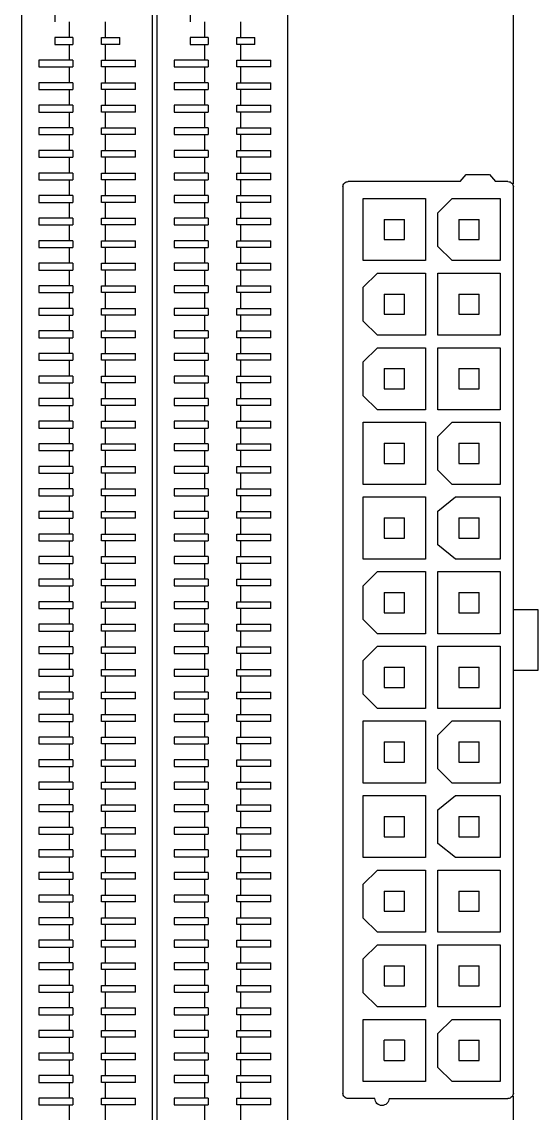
# Model space of a CAD drawing. Header units: inches. Extents: x -3.35 to 3.4, y -3.35 to 3.35.
# Drawn here: x 2.256 to 3.402, y -1.829 to 0.589 of the extents above; entities that cross this region are included whole.
import ezdxf

# ---------------------------------------------------------------- set-up
doc = ezdxf.new("R2010")
doc.units = ezdxf.units.IN
doc.header["$MEASUREMENT"] = 0

msp = doc.modelspace()

# ---------------------------------------------------------------- linework, layer by layer
at = {"color": 7, "linetype": 'Continuous', "lineweight": 25}
for p, q in [((3.3465, 0.2298), (3.3465, 3.2465)), ((2.2565, -2.2535), (2.2565, 3.0914)), ((2.5465, -1.9535), (2.5465, 3.0914)), ((2.5565, -2.2535), (2.5565, 3.0914)), ((2.8465, -1.9535), (2.8465, 3.0914)), ((2.3295, 0.604), (2.3295, 0.589)), ((2.3615, 0.589), (2.3615, 0.554)), ((2.4415, 0.589), (2.4415, 0.554)), ((2.6295, 0.604), (2.6295, 0.589)), ((2.6615, 0.589), (2.6615, 0.554)), ((2.7415, 0.589), (2.7415, 0.554)), ((2.3695, 0.554), (2.3295, 0.554)), ((2.3295, 0.554), (2.3295, 0.539)), ((2.3295, 0.539), (2.3695, 0.539)), ((2.3615, 0.539), (2.3615, 0.504)), ((2.3695, 0.554), (2.3695, 0.539)), ((2.4335, 0.554), (2.4735, 0.554)), ((2.4335, 0.539), (2.4335, 0.554)), ((2.4735, 0.539), (2.4335, 0.539)), ((2.4415, 0.539), (2.4415, 0.504)), ((2.4735, 0.539), (2.4735, 0.554)), ((2.6695, 0.554), (2.6295, 0.554)), ((2.6295, 0.554), (2.6295, 0.539)), ((2.6295, 0.539), (2.6695, 0.539)), ((2.6615, 0.539), (2.6615, 0.504)), ((2.6695, 0.554), (2.6695, 0.539)), ((2.7335, 0.554), (2.7735, 0.554)), ((2.7335, 0.539), (2.7335, 0.554)), ((2.7735, 0.539), (2.7335, 0.539)), ((2.7415, 0.539), (2.7415, 0.504)), ((2.7735, 0.539), (2.7735, 0.554)), ((2.3695, 0.504), (2.2945, 0.504)), ((2.2945, 0.504), (2.2945, 0.489)), ((2.2945, 0.489), (2.3695, 0.489)), ((2.3615, 0.489), (2.3615, 0.454)), ((2.3695, 0.504), (2.3695, 0.489)), ((2.4335, 0.504), (2.5085, 0.504)), ((2.4335, 0.489), (2.4335, 0.504)), ((2.5085, 0.489), (2.4335, 0.489)), ((2.4415, 0.489), (2.4415, 0.454)), ((2.5085, 0.489), (2.5085, 0.504)), ((2.6695, 0.504), (2.5945, 0.504)), ((2.5945, 0.504), (2.5945, 0.489)), ((2.5945, 0.489), (2.6695, 0.489)), ((2.6615, 0.489), (2.6615, 0.454)), ((2.6695, 0.504), (2.6695, 0.489)), ((2.7335, 0.504), (2.8085, 0.504)), ((2.7335, 0.489), (2.7335, 0.504)), ((2.8085, 0.489), (2.7335, 0.489)), ((2.7415, 0.489), (2.7415, 0.454)), ((2.8085, 0.489), (2.8085, 0.504)), ((2.3695, 0.454), (2.2945, 0.454)), ((2.2945, 0.454), (2.2945, 0.439)), ((2.2945, 0.439), (2.3695, 0.439)), ((2.3615, 0.439), (2.3615, 0.404)), ((2.3695, 0.454), (2.3695, 0.439)), ((2.4335, 0.454), (2.5085, 0.454)), ((2.4335, 0.439), (2.4335, 0.454)), ((2.5085, 0.439), (2.4335, 0.439)), ((2.4415, 0.439), (2.4415, 0.404)), ((2.5085, 0.439), (2.5085, 0.454)), ((2.6695, 0.454), (2.5945, 0.454)), ((2.5945, 0.454), (2.5945, 0.439)), ((2.5945, 0.439), (2.6695, 0.439)), ((2.6615, 0.439), (2.6615, 0.404)), ((2.6695, 0.454), (2.6695, 0.439)), ((2.7335, 0.454), (2.8085, 0.454)), ((2.7335, 0.439), (2.7335, 0.454)), ((2.8085, 0.439), (2.7335, 0.439)), ((2.7415, 0.439), (2.7415, 0.404)), ((2.8085, 0.439), (2.8085, 0.454)), ((2.3695, 0.404), (2.2945, 0.404)), ((2.2945, 0.404), (2.2945, 0.389)), ((2.2945, 0.389), (2.3695, 0.389)), ((2.3615, 0.389), (2.3615, 0.354)), ((2.3695, 0.404), (2.3695, 0.389)), ((2.4335, 0.404), (2.5085, 0.404)), ((2.4335, 0.389), (2.4335, 0.404)), ((2.5085, 0.389), (2.4335, 0.389)), ((2.4415, 0.389), (2.4415, 0.354)), ((2.5085, 0.389), (2.5085, 0.404)), ((2.6695, 0.404), (2.5945, 0.404)), ((2.5945, 0.404), (2.5945, 0.389)), ((2.5945, 0.389), (2.6695, 0.389)), ((2.6615, 0.389), (2.6615, 0.354)), ((2.6695, 0.404), (2.6695, 0.389)), ((2.7335, 0.404), (2.8085, 0.404)), ((2.7335, 0.389), (2.7335, 0.404)), ((2.8085, 0.389), (2.7335, 0.389)), ((2.7415, 0.389), (2.7415, 0.354)), ((2.8085, 0.389), (2.8085, 0.404)), ((2.3695, 0.354), (2.2945, 0.354)), ((2.2945, 0.354), (2.2945, 0.339)), ((2.2945, 0.339), (2.3695, 0.339)), ((2.3615, 0.339), (2.3615, 0.304)), ((2.3695, 0.354), (2.3695, 0.339)), ((2.4335, 0.354), (2.5085, 0.354)), ((2.4335, 0.339), (2.4335, 0.354)), ((2.5085, 0.339), (2.4335, 0.339)), ((2.4415, 0.339), (2.4415, 0.304)), ((2.5085, 0.339), (2.5085, 0.354)), ((2.6695, 0.354), (2.5945, 0.354)), ((2.5945, 0.354), (2.5945, 0.339)), ((2.5945, 0.339), (2.6695, 0.339)), ((2.6615, 0.339), (2.6615, 0.304)), ((2.6695, 0.354), (2.6695, 0.339)), ((2.7335, 0.354), (2.8085, 0.354)), ((2.7335, 0.339), (2.7335, 0.354)), ((2.8085, 0.339), (2.7335, 0.339)), ((2.7415, 0.339), (2.7415, 0.304)), ((2.8085, 0.339), (2.8085, 0.354)), ((2.3695, 0.304), (2.2945, 0.304)), ((2.2945, 0.304), (2.2945, 0.289)), ((2.3695, 0.304), (2.3695, 0.289)), ((2.4335, 0.304), (2.5085, 0.304)), ((2.4335, 0.289), (2.4335, 0.304)), ((2.5085, 0.289), (2.5085, 0.304)), ((2.6695, 0.304), (2.5945, 0.304)), ((2.5945, 0.304), (2.5945, 0.289)), ((2.6695, 0.304), (2.6695, 0.289)), ((2.7335, 0.304), (2.8085, 0.304)), ((2.7335, 0.289), (2.7335, 0.304)), ((2.8085, 0.289), (2.8085, 0.304)), ((2.2945, 0.289), (2.3695, 0.289)), ((2.3615, 0.289), (2.3615, 0.254)), ((2.5085, 0.289), (2.4335, 0.289)), ((2.4415, 0.289), (2.4415, 0.254)), ((2.5945, 0.289), (2.6695, 0.289)), ((2.6615, 0.289), (2.6615, 0.254)), ((2.8085, 0.289), (2.7335, 0.289)), ((2.7415, 0.289), (2.7415, 0.254)), ((2.3695, 0.254), (2.2945, 0.254)), ((2.2945, 0.254), (2.2945, 0.239)), ((2.3695, 0.254), (2.3695, 0.239)), ((2.4335, 0.254), (2.5085, 0.254)), ((2.4335, 0.239), (2.4335, 0.254)), ((2.5085, 0.239), (2.5085, 0.254)), ((2.6695, 0.254), (2.5945, 0.254)), ((2.5945, 0.254), (2.5945, 0.239)), ((2.6695, 0.254), (2.6695, 0.239)), ((2.7335, 0.254), (2.8085, 0.254)), ((2.7335, 0.239), (2.7335, 0.254)), ((2.8085, 0.239), (2.8085, 0.254)), ((3.2283, 0.235), (3.2416, 0.2508)), ((3.2416, 0.2508), (3.2939, 0.2508)), ((3.2939, 0.2508), (3.3071, 0.235)), ((2.2945, 0.239), (2.3695, 0.239)), ((2.3615, 0.239), (2.3615, 0.204)), ((2.5085, 0.239), (2.4335, 0.239)), ((2.4415, 0.239), (2.4415, 0.204)), ((2.5945, 0.239), (2.6695, 0.239)), ((2.6615, 0.239), (2.6615, 0.204)), ((2.8085, 0.239), (2.7335, 0.239)), ((2.7415, 0.239), (2.7415, 0.204)), ((2.9685, 0.2232), (2.9685, -1.7846)), ((3.2283, 0.235), (2.9803, 0.235)), ((3.3346, 0.235), (3.3071, 0.235)), ((3.3465, -1.7846), (3.3465, 0.2232)), ((2.3695, 0.204), (2.2945, 0.204)), ((2.2945, 0.204), (2.2945, 0.189)), ((2.3695, 0.204), (2.3695, 0.189)), ((2.4335, 0.204), (2.5085, 0.204)), ((2.4335, 0.189), (2.4335, 0.204)), ((2.5085, 0.189), (2.5085, 0.204)), ((2.6695, 0.204), (2.5945, 0.204)), ((2.5945, 0.204), (2.5945, 0.189)), ((2.6695, 0.204), (2.6695, 0.189)), ((2.7335, 0.204), (2.8085, 0.204)), ((2.7335, 0.189), (2.7335, 0.204)), ((2.8085, 0.189), (2.8085, 0.204)), ((3.0138, 0.1976), (3.1516, 0.1976)), ((3.0138, 0.0598), (3.0138, 0.1976)), ((3.1516, 0.1976), (3.1516, 0.0598)), ((3.1791, 0.1661), (3.2106, 0.1976)), ((3.2106, 0.1976), (3.3169, 0.1976)), ((3.3169, 0.1976), (3.3169, 0.0598)), ((2.2945, 0.189), (2.3695, 0.189)), ((2.3615, 0.189), (2.3615, 0.154)), ((2.5085, 0.189), (2.4335, 0.189)), ((2.4415, 0.189), (2.4415, 0.154)), ((2.5945, 0.189), (2.6695, 0.189)), ((2.6615, 0.189), (2.6615, 0.154)), ((2.8085, 0.189), (2.7335, 0.189)), ((2.7415, 0.189), (2.7415, 0.154)), ((2.3695, 0.154), (2.2945, 0.154)), ((2.2945, 0.154), (2.2945, 0.139)), ((2.3695, 0.154), (2.3695, 0.139)), ((2.4335, 0.154), (2.5085, 0.154)), ((2.4335, 0.139), (2.4335, 0.154)), ((2.5085, 0.139), (2.5085, 0.154)), ((2.6695, 0.154), (2.5945, 0.154)), ((2.5945, 0.154), (2.5945, 0.139)), ((2.6695, 0.154), (2.6695, 0.139)), ((2.7335, 0.154), (2.8085, 0.154)), ((2.7335, 0.139), (2.7335, 0.154)), ((2.8085, 0.139), (2.8085, 0.154)), ((3.0602, 0.1512), (3.1051, 0.1512)), ((3.0602, 0.1512), (3.0602, 0.1063)), ((3.1051, 0.1063), (3.1051, 0.1512)), ((3.1791, 0.0913), (3.1791, 0.1661)), ((3.2256, 0.1512), (3.2256, 0.1063)), ((3.2256, 0.1512), (3.2705, 0.1512)), ((3.2705, 0.1063), (3.2705, 0.1512)), ((2.2945, 0.139), (2.3695, 0.139)), ((2.3615, 0.139), (2.3615, 0.104)), ((2.5085, 0.139), (2.4335, 0.139)), ((2.4415, 0.139), (2.4415, 0.104)), ((2.5945, 0.139), (2.6695, 0.139)), ((2.6615, 0.139), (2.6615, 0.104)), ((2.8085, 0.139), (2.7335, 0.139)), ((2.7415, 0.139), (2.7415, 0.104)), ((2.3695, 0.104), (2.2945, 0.104)), ((2.2945, 0.104), (2.2945, 0.089)), ((2.3695, 0.104), (2.3695, 0.089)), ((2.4335, 0.104), (2.5085, 0.104)), ((2.4335, 0.089), (2.4335, 0.104)), ((2.5085, 0.089), (2.5085, 0.104)), ((2.6695, 0.104), (2.5945, 0.104)), ((2.5945, 0.104), (2.5945, 0.089)), ((2.6695, 0.104), (2.6695, 0.089)), ((2.7335, 0.104), (2.8085, 0.104)), ((2.7335, 0.089), (2.7335, 0.104)), ((2.8085, 0.089), (2.8085, 0.104)), ((3.0602, 0.1063), (3.1051, 0.1063)), ((3.2256, 0.1063), (3.2705, 0.1063)), ((2.2945, 0.089), (2.3695, 0.089)), ((2.3615, 0.089), (2.3615, 0.054)), ((2.5085, 0.089), (2.4335, 0.089)), ((2.4415, 0.089), (2.4415, 0.054)), ((2.5945, 0.089), (2.6695, 0.089)), ((2.6615, 0.089), (2.6615, 0.054)), ((2.8085, 0.089), (2.7335, 0.089)), ((2.7415, 0.089), (2.7415, 0.054)), ((3.2106, 0.0598), (3.1791, 0.0913)), ((2.3695, 0.054), (2.2945, 0.054)), ((2.2945, 0.054), (2.2945, 0.039)), ((2.3695, 0.054), (2.3695, 0.039)), ((2.4335, 0.054), (2.5085, 0.054)), ((2.4335, 0.039), (2.4335, 0.054)), ((2.5085, 0.039), (2.5085, 0.054)), ((2.6695, 0.054), (2.5945, 0.054)), ((2.5945, 0.054), (2.5945, 0.039)), ((2.6695, 0.054), (2.6695, 0.039)), ((2.7335, 0.054), (2.8085, 0.054)), ((2.7335, 0.039), (2.7335, 0.054)), ((2.8085, 0.039), (2.8085, 0.054)), ((3.1516, 0.0598), (3.0138, 0.0598)), ((3.3169, 0.0598), (3.2106, 0.0598)), ((2.2945, 0.039), (2.3695, 0.039)), ((2.3615, 0.039), (2.3615, 0.004)), ((2.5085, 0.039), (2.4335, 0.039)), ((2.4415, 0.039), (2.4415, 0.004)), ((2.5945, 0.039), (2.6695, 0.039)), ((2.6615, 0.039), (2.6615, 0.004)), ((2.8085, 0.039), (2.7335, 0.039)), ((2.7415, 0.039), (2.7415, 0.004)), ((3.0138, 0.0008), (3.0453, 0.0323)), ((3.0453, 0.0323), (3.1516, 0.0323)), ((3.1516, 0.0323), (3.1516, -0.1055)), ((3.1791, 0.0323), (3.3169, 0.0323)), ((3.1791, -0.1055), (3.1791, 0.0323)), ((3.3169, 0.0323), (3.3169, -0.1055)), ((2.3695, 0.004), (2.2945, 0.004)), ((2.2945, 0.004), (2.2945, -0.011)), ((2.3695, 0.004), (2.3695, -0.011)), ((2.4335, 0.004), (2.5085, 0.004)), ((2.4335, -0.011), (2.4335, 0.004)), ((2.5085, -0.011), (2.5085, 0.004)), ((2.6695, 0.004), (2.5945, 0.004)), ((2.5945, 0.004), (2.5945, -0.011)), ((2.6695, 0.004), (2.6695, -0.011)), ((2.7335, 0.004), (2.8085, 0.004)), ((2.7335, -0.011), (2.7335, 0.004)), ((2.8085, -0.011), (2.8085, 0.004)), ((3.0138, -0.074), (3.0138, 0.0008)), ((2.2945, -0.011), (2.3695, -0.011)), ((2.3615, -0.011), (2.3615, -0.046)), ((2.5085, -0.011), (2.4335, -0.011)), ((2.4415, -0.011), (2.4415, -0.046)), ((2.5945, -0.011), (2.6695, -0.011)), ((2.6615, -0.011), (2.6615, -0.046)), ((2.8085, -0.011), (2.7335, -0.011)), ((2.7415, -0.011), (2.7415, -0.046)), ((3.0602, -0.0142), (3.0602, -0.0591)), ((3.0602, -0.0142), (3.1051, -0.0142)), ((3.1051, -0.0591), (3.1051, -0.0142)), ((3.2256, -0.0142), (3.2256, -0.0591)), ((3.2256, -0.0142), (3.2705, -0.0142)), ((3.2705, -0.0591), (3.2705, -0.0142)), ((2.3695, -0.046), (2.2945, -0.046)), ((2.2945, -0.046), (2.2945, -0.061)), ((2.3695, -0.046), (2.3695, -0.061)), ((2.4335, -0.046), (2.5085, -0.046)), ((2.4335, -0.061), (2.4335, -0.046)), ((2.5085, -0.061), (2.5085, -0.046)), ((2.6695, -0.046), (2.5945, -0.046)), ((2.5945, -0.046), (2.5945, -0.061)), ((2.6695, -0.046), (2.6695, -0.061)), ((2.7335, -0.046), (2.8085, -0.046)), ((2.7335, -0.061), (2.7335, -0.046)), ((2.8085, -0.061), (2.8085, -0.046)), ((2.2945, -0.061), (2.3695, -0.061)), ((2.3615, -0.061), (2.3615, -0.096)), ((2.5085, -0.061), (2.4335, -0.061)), ((2.4415, -0.061), (2.4415, -0.096)), ((2.5945, -0.061), (2.6695, -0.061)), ((2.6615, -0.061), (2.6615, -0.096)), ((2.8085, -0.061), (2.7335, -0.061)), ((2.7415, -0.061), (2.7415, -0.096)), ((3.0602, -0.0591), (3.1051, -0.0591)), ((3.2256, -0.0591), (3.2705, -0.0591)), ((2.3695, -0.096), (2.2945, -0.096)), ((2.2945, -0.096), (2.2945, -0.111)), ((2.3695, -0.096), (2.3695, -0.111)), ((2.4335, -0.096), (2.5085, -0.096)), ((2.4335, -0.111), (2.4335, -0.096)), ((2.5085, -0.111), (2.5085, -0.096)), ((2.6695, -0.096), (2.5945, -0.096)), ((2.5945, -0.096), (2.5945, -0.111)), ((2.6695, -0.096), (2.6695, -0.111)), ((2.7335, -0.096), (2.8085, -0.096)), ((2.7335, -0.111), (2.7335, -0.096)), ((2.8085, -0.111), (2.8085, -0.096)), ((3.0453, -0.1055), (3.0138, -0.074)), ((2.2945, -0.111), (2.3695, -0.111)), ((2.3615, -0.111), (2.3615, -0.146)), ((2.5085, -0.111), (2.4335, -0.111)), ((2.4415, -0.111), (2.4415, -0.146)), ((2.5945, -0.111), (2.6695, -0.111)), ((2.6615, -0.111), (2.6615, -0.146)), ((2.8085, -0.111), (2.7335, -0.111)), ((2.7415, -0.111), (2.7415, -0.146)), ((3.1516, -0.1055), (3.0453, -0.1055)), ((3.3169, -0.1055), (3.1791, -0.1055)), ((3.0138, -0.1646), (3.0453, -0.1331)), ((3.0453, -0.1331), (3.1516, -0.1331)), ((3.1516, -0.1331), (3.1516, -0.2709)), ((3.1791, -0.1331), (3.3169, -0.1331)), ((3.1791, -0.2709), (3.1791, -0.1331)), ((3.3169, -0.1331), (3.3169, -0.2709)), ((2.3695, -0.146), (2.2945, -0.146)), ((2.2945, -0.146), (2.2945, -0.161)), ((2.2945, -0.161), (2.3695, -0.161)), ((2.3615, -0.161), (2.3615, -0.196)), ((2.3695, -0.146), (2.3695, -0.161)), ((2.4335, -0.146), (2.5085, -0.146)), ((2.4335, -0.161), (2.4335, -0.146)), ((2.5085, -0.161), (2.4335, -0.161)), ((2.4415, -0.161), (2.4415, -0.196)), ((2.5085, -0.161), (2.5085, -0.146)), ((2.6695, -0.146), (2.5945, -0.146)), ((2.5945, -0.146), (2.5945, -0.161)), ((2.5945, -0.161), (2.6695, -0.161)), ((2.6615, -0.161), (2.6615, -0.196)), ((2.6695, -0.146), (2.6695, -0.161)), ((2.7335, -0.146), (2.8085, -0.146)), ((2.7335, -0.161), (2.7335, -0.146)), ((2.8085, -0.161), (2.7335, -0.161)), ((2.7415, -0.161), (2.7415, -0.196)), ((2.8085, -0.161), (2.8085, -0.146)), ((3.0138, -0.2394), (3.0138, -0.1646)), ((3.0602, -0.1795), (3.0602, -0.2244)), ((3.0602, -0.1795), (3.1051, -0.1795)), ((3.1051, -0.2244), (3.1051, -0.1795)), ((3.2256, -0.1795), (3.2256, -0.2244)), ((3.2256, -0.1795), (3.2705, -0.1795)), ((3.2705, -0.2244), (3.2705, -0.1795)), ((2.3695, -0.196), (2.2945, -0.196)), ((2.2945, -0.196), (2.2945, -0.211)), ((2.2945, -0.211), (2.3695, -0.211)), ((2.3615, -0.211), (2.3615, -0.246)), ((2.3695, -0.196), (2.3695, -0.211)), ((2.4335, -0.196), (2.5085, -0.196)), ((2.4335, -0.211), (2.4335, -0.196)), ((2.5085, -0.211), (2.4335, -0.211)), ((2.4415, -0.211), (2.4415, -0.246)), ((2.5085, -0.211), (2.5085, -0.196)), ((2.6695, -0.196), (2.5945, -0.196)), ((2.5945, -0.196), (2.5945, -0.211)), ((2.5945, -0.211), (2.6695, -0.211)), ((2.6615, -0.211), (2.6615, -0.246)), ((2.6695, -0.196), (2.6695, -0.211)), ((2.7335, -0.196), (2.8085, -0.196)), ((2.7335, -0.211), (2.7335, -0.196)), ((2.8085, -0.211), (2.7335, -0.211)), ((2.7415, -0.211), (2.7415, -0.246)), ((2.8085, -0.211), (2.8085, -0.196)), ((3.0453, -0.2709), (3.0138, -0.2394)), ((3.0602, -0.2244), (3.1051, -0.2244)), ((3.2256, -0.2244), (3.2705, -0.2244)), ((2.3695, -0.246), (2.2945, -0.246)), ((2.2945, -0.246), (2.2945, -0.261)), ((2.2945, -0.261), (2.3695, -0.261)), ((2.3615, -0.261), (2.3615, -0.296)), ((2.3695, -0.246), (2.3695, -0.261)), ((2.4335, -0.246), (2.5085, -0.246)), ((2.4335, -0.261), (2.4335, -0.246)), ((2.5085, -0.261), (2.4335, -0.261)), ((2.4415, -0.261), (2.4415, -0.296)), ((2.5085, -0.261), (2.5085, -0.246)), ((2.6695, -0.246), (2.5945, -0.246)), ((2.5945, -0.246), (2.5945, -0.261)), ((2.5945, -0.261), (2.6695, -0.261)), ((2.6615, -0.261), (2.6615, -0.296)), ((2.6695, -0.246), (2.6695, -0.261)), ((2.7335, -0.246), (2.8085, -0.246)), ((2.7335, -0.261), (2.7335, -0.246)), ((2.8085, -0.261), (2.7335, -0.261)), ((2.7415, -0.261), (2.7415, -0.296)), ((2.8085, -0.261), (2.8085, -0.246)), ((3.1516, -0.2709), (3.0453, -0.2709)), ((3.3169, -0.2709), (3.1791, -0.2709)), ((2.3695, -0.296), (2.2945, -0.296)), ((2.2945, -0.296), (2.2945, -0.311)), ((2.2945, -0.311), (2.3695, -0.311)), ((2.3615, -0.311), (2.3615, -0.346)), ((2.3695, -0.296), (2.3695, -0.311)), ((2.4335, -0.296), (2.5085, -0.296)), ((2.4335, -0.311), (2.4335, -0.296)), ((2.5085, -0.311), (2.4335, -0.311)), ((2.4415, -0.311), (2.4415, -0.346)), ((2.5085, -0.311), (2.5085, -0.296)), ((2.6695, -0.296), (2.5945, -0.296)), ((2.5945, -0.296), (2.5945, -0.311)), ((2.5945, -0.311), (2.6695, -0.311)), ((2.6615, -0.311), (2.6615, -0.346)), ((2.6695, -0.296), (2.6695, -0.311)), ((2.7335, -0.296), (2.8085, -0.296)), ((2.7335, -0.311), (2.7335, -0.296)), ((2.8085, -0.311), (2.7335, -0.311)), ((2.7415, -0.311), (2.7415, -0.346)), ((2.8085, -0.311), (2.8085, -0.296)), ((3.0138, -0.2984), (3.1516, -0.2984)), ((3.0138, -0.4362), (3.0138, -0.2984)), ((3.1516, -0.2984), (3.1516, -0.4362)), ((3.1791, -0.3299), (3.2106, -0.2984)), ((3.2106, -0.2984), (3.3169, -0.2984)), ((3.3169, -0.2984), (3.3169, -0.4362)), ((3.1791, -0.4047), (3.1791, -0.3299)), ((2.3695, -0.346), (2.2945, -0.346)), ((2.2945, -0.346), (2.2945, -0.361)), ((2.2945, -0.361), (2.3695, -0.361)), ((2.3615, -0.361), (2.3615, -0.396)), ((2.3695, -0.346), (2.3695, -0.361)), ((2.4335, -0.346), (2.5085, -0.346)), ((2.4335, -0.361), (2.4335, -0.346)), ((2.5085, -0.361), (2.4335, -0.361)), ((2.4415, -0.361), (2.4415, -0.396)), ((2.5085, -0.361), (2.5085, -0.346)), ((2.6695, -0.346), (2.5945, -0.346)), ((2.5945, -0.346), (2.5945, -0.361)), ((2.5945, -0.361), (2.6695, -0.361)), ((2.6615, -0.361), (2.6615, -0.396)), ((2.6695, -0.346), (2.6695, -0.361)), ((2.7335, -0.346), (2.8085, -0.346)), ((2.7335, -0.361), (2.7335, -0.346)), ((2.8085, -0.361), (2.7335, -0.361)), ((2.7415, -0.361), (2.7415, -0.396)), ((2.8085, -0.361), (2.8085, -0.346)), ((3.0602, -0.3449), (3.0602, -0.3898)), ((3.0602, -0.3449), (3.1051, -0.3449)), ((3.1051, -0.3898), (3.1051, -0.3449)), ((3.2256, -0.3449), (3.2256, -0.3898)), ((3.2256, -0.3449), (3.2705, -0.3449)), ((3.2705, -0.3898), (3.2705, -0.3449)), ((2.3695, -0.396), (2.2945, -0.396)), ((2.2945, -0.396), (2.2945, -0.411)), ((2.2945, -0.411), (2.3695, -0.411)), ((2.3615, -0.411), (2.3615, -0.446)), ((2.3695, -0.396), (2.3695, -0.411)), ((2.4335, -0.396), (2.5085, -0.396)), ((2.4335, -0.411), (2.4335, -0.396)), ((2.5085, -0.411), (2.4335, -0.411)), ((2.4415, -0.411), (2.4415, -0.446)), ((2.5085, -0.411), (2.5085, -0.396)), ((2.6695, -0.396), (2.5945, -0.396)), ((2.5945, -0.396), (2.5945, -0.411)), ((2.5945, -0.411), (2.6695, -0.411)), ((2.6615, -0.411), (2.6615, -0.446)), ((2.6695, -0.396), (2.6695, -0.411)), ((2.7335, -0.396), (2.8085, -0.396)), ((2.7335, -0.411), (2.7335, -0.396)), ((2.8085, -0.411), (2.7335, -0.411)), ((2.7415, -0.411), (2.7415, -0.446)), ((2.8085, -0.411), (2.8085, -0.396)), ((3.0602, -0.3898), (3.1051, -0.3898)), ((3.2106, -0.4362), (3.1791, -0.4047)), ((3.2256, -0.3898), (3.2705, -0.3898)), ((2.3695, -0.446), (2.2945, -0.446)), ((2.2945, -0.446), (2.2945, -0.461)), ((2.3695, -0.446), (2.3695, -0.461)), ((2.4335, -0.446), (2.5085, -0.446)), ((2.4335, -0.461), (2.4335, -0.446)), ((2.5085, -0.461), (2.5085, -0.446)), ((2.6695, -0.446), (2.5945, -0.446)), ((2.5945, -0.446), (2.5945, -0.461)), ((2.6695, -0.446), (2.6695, -0.461)), ((2.7335, -0.446), (2.8085, -0.446)), ((2.7335, -0.461), (2.7335, -0.446)), ((2.8085, -0.461), (2.8085, -0.446)), ((3.1516, -0.4362), (3.0138, -0.4362)), ((3.3169, -0.4362), (3.2106, -0.4362)), ((2.2945, -0.461), (2.3695, -0.461)), ((2.3615, -0.461), (2.3615, -0.496)), ((2.5085, -0.461), (2.4335, -0.461)), ((2.4415, -0.461), (2.4415, -0.496)), ((2.5945, -0.461), (2.6695, -0.461)), ((2.6615, -0.461), (2.6615, -0.496)), ((2.8085, -0.461), (2.7335, -0.461)), ((2.7415, -0.461), (2.7415, -0.496)), ((3.0138, -0.4638), (3.1516, -0.4638)), ((3.0138, -0.6016), (3.0138, -0.4638)), ((3.1516, -0.4638), (3.1516, -0.6016)), ((3.1791, -0.4953), (3.2185, -0.4638)), ((3.2185, -0.4638), (3.3169, -0.4638)), ((3.3169, -0.4638), (3.3169, -0.6016)), ((2.3695, -0.496), (2.2945, -0.496)), ((2.2945, -0.496), (2.2945, -0.511)), ((2.3695, -0.496), (2.3695, -0.511)), ((2.4335, -0.496), (2.5085, -0.496)), ((2.4335, -0.511), (2.4335, -0.496)), ((2.5085, -0.511), (2.5085, -0.496)), ((2.6695, -0.496), (2.5945, -0.496)), ((2.5945, -0.496), (2.5945, -0.511)), ((2.6695, -0.496), (2.6695, -0.511)), ((2.7335, -0.496), (2.8085, -0.496)), ((2.7335, -0.511), (2.7335, -0.496)), ((2.8085, -0.511), (2.8085, -0.496)), ((3.1791, -0.5701), (3.1791, -0.4953)), ((2.2945, -0.511), (2.3695, -0.511)), ((2.3615, -0.511), (2.3615, -0.546)), ((2.5085, -0.511), (2.4335, -0.511)), ((2.4415, -0.511), (2.4415, -0.546)), ((2.5945, -0.511), (2.6695, -0.511)), ((2.6615, -0.511), (2.6615, -0.546)), ((2.8085, -0.511), (2.7335, -0.511)), ((2.7415, -0.511), (2.7415, -0.546)), ((3.0602, -0.5102), (3.0602, -0.5551)), ((3.0602, -0.5102), (3.1051, -0.5102)), ((3.1051, -0.5551), (3.1051, -0.5102)), ((3.2256, -0.5102), (3.2256, -0.5551)), ((3.2256, -0.5102), (3.2705, -0.5102)), ((3.2705, -0.5551), (3.2705, -0.5102)), ((2.3695, -0.546), (2.2945, -0.546)), ((2.2945, -0.546), (2.2945, -0.561)), ((2.3695, -0.546), (2.3695, -0.561)), ((2.4335, -0.546), (2.5085, -0.546)), ((2.4335, -0.561), (2.4335, -0.546)), ((2.5085, -0.561), (2.5085, -0.546)), ((2.6695, -0.546), (2.5945, -0.546)), ((2.5945, -0.546), (2.5945, -0.561)), ((2.6695, -0.546), (2.6695, -0.561)), ((2.7335, -0.546), (2.8085, -0.546)), ((2.7335, -0.561), (2.7335, -0.546)), ((2.8085, -0.561), (2.8085, -0.546)), ((3.0602, -0.5551), (3.1051, -0.5551)), ((3.2256, -0.5551), (3.2705, -0.5551)), ((2.2945, -0.561), (2.3695, -0.561)), ((2.3615, -0.561), (2.3615, -0.596)), ((2.5085, -0.561), (2.4335, -0.561)), ((2.4415, -0.561), (2.4415, -0.596)), ((2.5945, -0.561), (2.6695, -0.561)), ((2.6615, -0.561), (2.6615, -0.596)), ((2.8085, -0.561), (2.7335, -0.561)), ((2.7415, -0.561), (2.7415, -0.596)), ((3.2185, -0.6016), (3.1791, -0.5701)), ((2.3695, -0.596), (2.2945, -0.596)), ((2.2945, -0.596), (2.2945, -0.611)), ((2.3695, -0.596), (2.3695, -0.611)), ((2.4335, -0.596), (2.5085, -0.596)), ((2.4335, -0.611), (2.4335, -0.596)), ((2.5085, -0.611), (2.5085, -0.596)), ((2.6695, -0.596), (2.5945, -0.596)), ((2.5945, -0.596), (2.5945, -0.611)), ((2.6695, -0.596), (2.6695, -0.611)), ((2.7335, -0.596), (2.8085, -0.596)), ((2.7335, -0.611), (2.7335, -0.596)), ((2.8085, -0.611), (2.8085, -0.596)), ((3.1516, -0.6016), (3.0138, -0.6016)), ((3.3169, -0.6016), (3.2185, -0.6016)), ((2.2945, -0.611), (2.3695, -0.611)), ((2.3615, -0.611), (2.3615, -0.646)), ((2.5085, -0.611), (2.4335, -0.611)), ((2.4415, -0.611), (2.4415, -0.646)), ((2.5945, -0.611), (2.6695, -0.611)), ((2.6615, -0.611), (2.6615, -0.646)), ((2.8085, -0.611), (2.7335, -0.611)), ((2.7415, -0.611), (2.7415, -0.646)), ((2.3695, -0.646), (2.2945, -0.646)), ((2.2945, -0.646), (2.2945, -0.661)), ((2.3695, -0.646), (2.3695, -0.661)), ((2.4335, -0.646), (2.5085, -0.646)), ((2.4335, -0.661), (2.4335, -0.646)), ((2.5085, -0.661), (2.5085, -0.646)), ((2.6695, -0.646), (2.5945, -0.646)), ((2.5945, -0.646), (2.5945, -0.661)), ((2.6695, -0.646), (2.6695, -0.661)), ((2.7335, -0.646), (2.8085, -0.646)), ((2.7335, -0.661), (2.7335, -0.646)), ((2.8085, -0.661), (2.8085, -0.646)), ((3.0138, -0.6606), (3.0453, -0.6291)), ((3.0453, -0.6291), (3.1516, -0.6291)), ((3.1516, -0.6291), (3.1516, -0.7669)), ((3.1791, -0.6291), (3.3169, -0.6291)), ((3.1791, -0.7669), (3.1791, -0.6291)), ((3.3169, -0.6291), (3.3169, -0.7669)), ((2.2945, -0.661), (2.3695, -0.661)), ((2.3615, -0.661), (2.3615, -0.696)), ((2.5085, -0.661), (2.4335, -0.661)), ((2.4415, -0.661), (2.4415, -0.696)), ((2.5945, -0.661), (2.6695, -0.661)), ((2.6615, -0.661), (2.6615, -0.696)), ((2.8085, -0.661), (2.7335, -0.661)), ((2.7415, -0.661), (2.7415, -0.696)), ((3.0138, -0.7354), (3.0138, -0.6606)), ((3.0602, -0.6756), (3.0602, -0.7205)), ((3.0602, -0.6756), (3.1051, -0.6756)), ((3.1051, -0.7205), (3.1051, -0.6756)), ((3.2256, -0.6756), (3.2256, -0.7205)), ((3.2256, -0.6756), (3.2705, -0.6756)), ((3.2705, -0.7205), (3.2705, -0.6756)), ((2.3695, -0.696), (2.2945, -0.696)), ((2.2945, -0.696), (2.2945, -0.711)), ((2.3695, -0.696), (2.3695, -0.711)), ((2.4335, -0.696), (2.5085, -0.696)), ((2.4335, -0.711), (2.4335, -0.696)), ((2.5085, -0.711), (2.5085, -0.696)), ((2.6695, -0.696), (2.5945, -0.696)), ((2.5945, -0.696), (2.5945, -0.711)), ((2.6695, -0.696), (2.6695, -0.711)), ((2.7335, -0.696), (2.8085, -0.696)), ((2.7335, -0.711), (2.7335, -0.696)), ((2.8085, -0.711), (2.8085, -0.696)), ((2.2945, -0.711), (2.3695, -0.711)), ((2.3615, -0.711), (2.3615, -0.746)), ((2.5085, -0.711), (2.4335, -0.711)), ((2.4415, -0.711), (2.4415, -0.746)), ((2.5945, -0.711), (2.6695, -0.711)), ((2.6615, -0.711), (2.6615, -0.746)), ((2.8085, -0.711), (2.7335, -0.711)), ((2.7415, -0.711), (2.7415, -0.746)), ((3.0602, -0.7205), (3.1051, -0.7205)), ((3.2256, -0.7205), (3.2705, -0.7205)), ((3.4016, -0.7138), (3.3465, -0.7138)), ((3.4016, -0.8476), (3.4016, -0.7138)), ((2.3695, -0.746), (2.2945, -0.746)), ((2.2945, -0.746), (2.2945, -0.761)), ((2.3695, -0.746), (2.3695, -0.761)), ((2.4335, -0.746), (2.5085, -0.746)), ((2.4335, -0.761), (2.4335, -0.746)), ((2.5085, -0.761), (2.5085, -0.746)), ((2.6695, -0.746), (2.5945, -0.746)), ((2.5945, -0.746), (2.5945, -0.761)), ((2.6695, -0.746), (2.6695, -0.761)), ((2.7335, -0.746), (2.8085, -0.746)), ((2.7335, -0.761), (2.7335, -0.746)), ((2.8085, -0.761), (2.8085, -0.746)), ((3.0453, -0.7669), (3.0138, -0.7354)), ((2.2945, -0.761), (2.3695, -0.761)), ((2.3615, -0.761), (2.3615, -0.796)), ((2.5085, -0.761), (2.4335, -0.761)), ((2.4415, -0.761), (2.4415, -0.796)), ((2.5945, -0.761), (2.6695, -0.761)), ((2.6615, -0.761), (2.6615, -0.796)), ((2.8085, -0.761), (2.7335, -0.761)), ((2.7415, -0.761), (2.7415, -0.796)), ((3.1516, -0.7669), (3.0453, -0.7669)), ((3.3169, -0.7669), (3.1791, -0.7669)), ((2.3695, -0.796), (2.2945, -0.796)), ((2.2945, -0.796), (2.2945, -0.811)), ((2.3695, -0.796), (2.3695, -0.811)), ((2.4335, -0.796), (2.5085, -0.796)), ((2.4335, -0.811), (2.4335, -0.796)), ((2.5085, -0.811), (2.5085, -0.796)), ((2.6695, -0.796), (2.5945, -0.796)), ((2.5945, -0.796), (2.5945, -0.811)), ((2.6695, -0.796), (2.6695, -0.811)), ((2.7335, -0.796), (2.8085, -0.796)), ((2.7335, -0.811), (2.7335, -0.796)), ((2.8085, -0.811), (2.8085, -0.796)), ((3.0138, -0.826), (3.0453, -0.7945)), ((3.0453, -0.7945), (3.1516, -0.7945)), ((3.1516, -0.7945), (3.1516, -0.9323)), ((3.1791, -0.7945), (3.3169, -0.7945)), ((3.1791, -0.9323), (3.1791, -0.7945)), ((3.3169, -0.7945), (3.3169, -0.9323)), ((2.2945, -0.811), (2.3695, -0.811)), ((2.3615, -0.811), (2.3615, -0.846)), ((2.5085, -0.811), (2.4335, -0.811)), ((2.4415, -0.811), (2.4415, -0.846)), ((2.5945, -0.811), (2.6695, -0.811)), ((2.6615, -0.811), (2.6615, -0.846)), ((2.8085, -0.811), (2.7335, -0.811)), ((2.7415, -0.811), (2.7415, -0.846)), ((2.3695, -0.846), (2.2945, -0.846)), ((2.2945, -0.846), (2.2945, -0.861)), ((2.3695, -0.846), (2.3695, -0.861)), ((2.4335, -0.846), (2.5085, -0.846)), ((2.4335, -0.861), (2.4335, -0.846)), ((2.5085, -0.861), (2.5085, -0.846)), ((2.6695, -0.846), (2.5945, -0.846)), ((2.5945, -0.846), (2.5945, -0.861)), ((2.6695, -0.846), (2.6695, -0.861)), ((2.7335, -0.846), (2.8085, -0.846)), ((2.7335, -0.861), (2.7335, -0.846)), ((2.8085, -0.861), (2.8085, -0.846)), ((3.0138, -0.9008), (3.0138, -0.826)), ((3.0602, -0.8409), (3.0602, -0.8858)), ((3.0602, -0.8409), (3.1051, -0.8409)), ((3.1051, -0.8858), (3.1051, -0.8409)), ((3.2256, -0.8409), (3.2705, -0.8409)), ((3.2256, -0.8409), (3.2256, -0.8858)), ((3.2705, -0.8858), (3.2705, -0.8409)), ((2.2945, -0.861), (2.3695, -0.861)), ((2.3615, -0.861), (2.3615, -0.896)), ((2.5085, -0.861), (2.4335, -0.861)), ((2.4415, -0.861), (2.4415, -0.896)), ((2.5945, -0.861), (2.6695, -0.861)), ((2.6615, -0.861), (2.6615, -0.896)), ((2.8085, -0.861), (2.7335, -0.861)), ((2.7415, -0.861), (2.7415, -0.896)), ((3.3465, -0.8476), (3.4016, -0.8476)), ((3.0602, -0.8858), (3.1051, -0.8858)), ((3.2256, -0.8858), (3.2705, -0.8858)), ((2.3695, -0.896), (2.2945, -0.896)), ((2.2945, -0.896), (2.2945, -0.911)), ((2.2945, -0.911), (2.3695, -0.911)), ((2.3615, -0.911), (2.3615, -0.946)), ((2.3695, -0.896), (2.3695, -0.911)), ((2.4335, -0.896), (2.5085, -0.896)), ((2.4335, -0.911), (2.4335, -0.896)), ((2.5085, -0.911), (2.4335, -0.911)), ((2.4415, -0.911), (2.4415, -0.946)), ((2.5085, -0.911), (2.5085, -0.896)), ((2.6695, -0.896), (2.5945, -0.896)), ((2.5945, -0.896), (2.5945, -0.911)), ((2.5945, -0.911), (2.6695, -0.911)), ((2.6615, -0.911), (2.6615, -0.946)), ((2.6695, -0.896), (2.6695, -0.911)), ((2.7335, -0.896), (2.8085, -0.896)), ((2.7335, -0.911), (2.7335, -0.896)), ((2.8085, -0.911), (2.7335, -0.911)), ((2.7415, -0.911), (2.7415, -0.946)), ((2.8085, -0.911), (2.8085, -0.896)), ((3.0453, -0.9323), (3.0138, -0.9008)), ((3.1516, -0.9323), (3.0453, -0.9323)), ((3.3169, -0.9323), (3.1791, -0.9323)), ((2.3695, -0.946), (2.2945, -0.946)), ((2.2945, -0.946), (2.2945, -0.961)), ((2.2945, -0.961), (2.3695, -0.961)), ((2.3615, -0.961), (2.3615, -0.996)), ((2.3695, -0.946), (2.3695, -0.961)), ((2.4335, -0.946), (2.5085, -0.946)), ((2.4335, -0.961), (2.4335, -0.946)), ((2.5085, -0.961), (2.4335, -0.961)), ((2.4415, -0.961), (2.4415, -0.996)), ((2.5085, -0.961), (2.5085, -0.946)), ((2.6695, -0.946), (2.5945, -0.946)), ((2.5945, -0.946), (2.5945, -0.961)), ((2.5945, -0.961), (2.6695, -0.961)), ((2.6615, -0.961), (2.6615, -0.996)), ((2.6695, -0.946), (2.6695, -0.961)), ((2.7335, -0.946), (2.8085, -0.946)), ((2.7335, -0.961), (2.7335, -0.946)), ((2.8085, -0.961), (2.7335, -0.961)), ((2.7415, -0.961), (2.7415, -0.996)), ((2.8085, -0.961), (2.8085, -0.946)), ((3.0138, -0.9598), (3.1516, -0.9598)), ((3.0138, -1.0976), (3.0138, -0.9598)), ((3.1516, -0.9598), (3.1516, -1.0976)), ((3.1791, -0.9913), (3.2106, -0.9598)), ((3.2106, -0.9598), (3.3169, -0.9598)), ((3.3169, -0.9598), (3.3169, -1.0976)), ((3.1791, -1.0661), (3.1791, -0.9913)), ((2.3695, -0.996), (2.2945, -0.996)), ((2.2945, -0.996), (2.2945, -1.011)), ((2.2945, -1.011), (2.3695, -1.011)), ((2.3615, -1.011), (2.3615, -1.046)), ((2.3695, -0.996), (2.3695, -1.011)), ((2.4335, -0.996), (2.5085, -0.996)), ((2.4335, -1.011), (2.4335, -0.996)), ((2.5085, -1.011), (2.4335, -1.011)), ((2.4415, -1.011), (2.4415, -1.046)), ((2.5085, -1.011), (2.5085, -0.996)), ((2.6695, -0.996), (2.5945, -0.996)), ((2.5945, -0.996), (2.5945, -1.011)), ((2.5945, -1.011), (2.6695, -1.011)), ((2.6615, -1.011), (2.6615, -1.046)), ((2.6695, -0.996), (2.6695, -1.011)), ((2.7335, -0.996), (2.8085, -0.996)), ((2.7335, -1.011), (2.7335, -0.996)), ((2.8085, -1.011), (2.7335, -1.011)), ((2.7415, -1.011), (2.7415, -1.046)), ((2.8085, -1.011), (2.8085, -0.996)), ((3.0602, -1.0063), (3.0602, -1.0512)), ((3.0602, -1.0063), (3.1051, -1.0063)), ((3.1051, -1.0512), (3.1051, -1.0063)), ((3.2256, -1.0063), (3.2256, -1.0512)), ((3.2256, -1.0063), (3.2705, -1.0063)), ((3.2705, -1.0512), (3.2705, -1.0063)), ((2.3695, -1.046), (2.2945, -1.046)), ((2.2945, -1.046), (2.2945, -1.061)), ((2.2945, -1.061), (2.3695, -1.061)), ((2.3615, -1.061), (2.3615, -1.096)), ((2.3695, -1.046), (2.3695, -1.061)), ((2.4335, -1.046), (2.5085, -1.046)), ((2.4335, -1.061), (2.4335, -1.046)), ((2.5085, -1.061), (2.4335, -1.061)), ((2.4415, -1.061), (2.4415, -1.096)), ((2.5085, -1.061), (2.5085, -1.046)), ((2.6695, -1.046), (2.5945, -1.046)), ((2.5945, -1.046), (2.5945, -1.061)), ((2.5945, -1.061), (2.6695, -1.061)), ((2.6615, -1.061), (2.6615, -1.096)), ((2.6695, -1.046), (2.6695, -1.061)), ((2.7335, -1.046), (2.8085, -1.046)), ((2.7335, -1.061), (2.7335, -1.046)), ((2.8085, -1.061), (2.7335, -1.061)), ((2.7415, -1.061), (2.7415, -1.096)), ((2.8085, -1.061), (2.8085, -1.046)), ((3.0602, -1.0512), (3.1051, -1.0512)), ((3.2256, -1.0512), (3.2705, -1.0512)), ((3.2106, -1.0976), (3.1791, -1.0661)), ((2.3695, -1.096), (2.2945, -1.096)), ((2.2945, -1.096), (2.2945, -1.111)), ((2.2945, -1.111), (2.3695, -1.111)), ((2.3615, -1.111), (2.3615, -1.146)), ((2.3695, -1.096), (2.3695, -1.111)), ((2.4335, -1.096), (2.5085, -1.096)), ((2.4335, -1.111), (2.4335, -1.096)), ((2.5085, -1.111), (2.4335, -1.111)), ((2.4415, -1.111), (2.4415, -1.146)), ((2.5085, -1.111), (2.5085, -1.096)), ((2.6695, -1.096), (2.5945, -1.096)), ((2.5945, -1.096), (2.5945, -1.111)), ((2.5945, -1.111), (2.6695, -1.111)), ((2.6615, -1.111), (2.6615, -1.146)), ((2.6695, -1.096), (2.6695, -1.111)), ((2.7335, -1.096), (2.8085, -1.096)), ((2.7335, -1.111), (2.7335, -1.096)), ((2.8085, -1.111), (2.7335, -1.111)), ((2.7415, -1.111), (2.7415, -1.146)), ((2.8085, -1.111), (2.8085, -1.096)), ((3.1516, -1.0976), (3.0138, -1.0976)), ((3.3169, -1.0976), (3.2106, -1.0976)), ((3.0138, -1.1252), (3.1516, -1.1252)), ((3.0138, -1.263), (3.0138, -1.1252)), ((3.1516, -1.1252), (3.1516, -1.263)), ((3.1791, -1.1567), (3.2185, -1.1252)), ((3.2185, -1.1252), (3.3169, -1.1252)), ((3.3169, -1.1252), (3.3169, -1.263)), ((2.3695, -1.146), (2.2945, -1.146)), ((2.2945, -1.146), (2.2945, -1.161)), ((2.3695, -1.146), (2.3695, -1.161)), ((2.4335, -1.146), (2.5085, -1.146)), ((2.4335, -1.161), (2.4335, -1.146)), ((2.5085, -1.161), (2.5085, -1.146)), ((2.6695, -1.146), (2.5945, -1.146)), ((2.5945, -1.146), (2.5945, -1.161)), ((2.6695, -1.146), (2.6695, -1.161)), ((2.7335, -1.146), (2.8085, -1.146)), ((2.7335, -1.161), (2.7335, -1.146)), ((2.8085, -1.161), (2.8085, -1.146)), ((3.1791, -1.2315), (3.1791, -1.1567)), ((2.2945, -1.161), (2.3695, -1.161)), ((2.3615, -1.161), (2.3615, -1.196)), ((2.5085, -1.161), (2.4335, -1.161)), ((2.4415, -1.161), (2.4415, -1.196)), ((2.5945, -1.161), (2.6695, -1.161)), ((2.6615, -1.161), (2.6615, -1.196)), ((2.8085, -1.161), (2.7335, -1.161)), ((2.7415, -1.161), (2.7415, -1.196)), ((3.0602, -1.1717), (3.0602, -1.2165)), ((3.0602, -1.1717), (3.1051, -1.1717)), ((3.1051, -1.2165), (3.1051, -1.1717)), ((3.2256, -1.1717), (3.2256, -1.2165)), ((3.2256, -1.1717), (3.2705, -1.1717)), ((3.2705, -1.2165), (3.2705, -1.1717)), ((2.3695, -1.196), (2.2945, -1.196)), ((2.2945, -1.196), (2.2945, -1.211)), ((2.3695, -1.196), (2.3695, -1.211)), ((2.4335, -1.196), (2.5085, -1.196)), ((2.4335, -1.211), (2.4335, -1.196)), ((2.5085, -1.211), (2.5085, -1.196)), ((2.6695, -1.196), (2.5945, -1.196)), ((2.5945, -1.196), (2.5945, -1.211)), ((2.6695, -1.196), (2.6695, -1.211)), ((2.7335, -1.196), (2.8085, -1.196)), ((2.7335, -1.211), (2.7335, -1.196)), ((2.8085, -1.211), (2.8085, -1.196)), ((2.2945, -1.211), (2.3695, -1.211)), ((2.3615, -1.211), (2.3615, -1.246)), ((2.5085, -1.211), (2.4335, -1.211)), ((2.4415, -1.211), (2.4415, -1.246)), ((2.5945, -1.211), (2.6695, -1.211)), ((2.6615, -1.211), (2.6615, -1.246)), ((2.8085, -1.211), (2.7335, -1.211)), ((2.7415, -1.211), (2.7415, -1.246)), ((3.0602, -1.2165), (3.1051, -1.2165)), ((3.2185, -1.263), (3.1791, -1.2315)), ((3.2256, -1.2165), (3.2705, -1.2165)), ((2.3695, -1.246), (2.2945, -1.246)), ((2.2945, -1.246), (2.2945, -1.261)), ((2.3695, -1.246), (2.3695, -1.261)), ((2.4335, -1.246), (2.5085, -1.246)), ((2.4335, -1.261), (2.4335, -1.246)), ((2.5085, -1.261), (2.5085, -1.246)), ((2.6695, -1.246), (2.5945, -1.246)), ((2.5945, -1.246), (2.5945, -1.261)), ((2.6695, -1.246), (2.6695, -1.261)), ((2.7335, -1.246), (2.8085, -1.246)), ((2.7335, -1.261), (2.7335, -1.246)), ((2.8085, -1.261), (2.8085, -1.246)), ((2.2945, -1.261), (2.3695, -1.261)), ((2.3615, -1.261), (2.3615, -1.296)), ((2.5085, -1.261), (2.4335, -1.261)), ((2.4415, -1.261), (2.4415, -1.296)), ((2.5945, -1.261), (2.6695, -1.261)), ((2.6615, -1.261), (2.6615, -1.296)), ((2.8085, -1.261), (2.7335, -1.261)), ((2.7415, -1.261), (2.7415, -1.296)), ((3.1516, -1.263), (3.0138, -1.263)), ((3.3169, -1.263), (3.2185, -1.263)), ((2.3695, -1.296), (2.2945, -1.296)), ((2.2945, -1.296), (2.2945, -1.311)), ((2.3695, -1.296), (2.3695, -1.311)), ((2.4335, -1.296), (2.5085, -1.296)), ((2.4335, -1.311), (2.4335, -1.296)), ((2.5085, -1.311), (2.5085, -1.296)), ((2.6695, -1.296), (2.5945, -1.296)), ((2.5945, -1.296), (2.5945, -1.311)), ((2.6695, -1.296), (2.6695, -1.311)), ((2.7335, -1.296), (2.8085, -1.296)), ((2.7335, -1.311), (2.7335, -1.296)), ((2.8085, -1.311), (2.8085, -1.296)), ((3.0138, -1.322), (3.0453, -1.2906)), ((3.0453, -1.2906), (3.1516, -1.2906)), ((3.1516, -1.2906), (3.1516, -1.4283)), ((3.1791, -1.2906), (3.3169, -1.2906)), ((3.1791, -1.4283), (3.1791, -1.2906)), ((3.3169, -1.2906), (3.3169, -1.4283)), ((2.2945, -1.311), (2.3695, -1.311)), ((2.3615, -1.311), (2.3615, -1.346)), ((2.5085, -1.311), (2.4335, -1.311)), ((2.4415, -1.311), (2.4415, -1.346)), ((2.5945, -1.311), (2.6695, -1.311)), ((2.6615, -1.311), (2.6615, -1.346)), ((2.8085, -1.311), (2.7335, -1.311)), ((2.7415, -1.311), (2.7415, -1.346)), ((3.0138, -1.3969), (3.0138, -1.322)), ((2.3695, -1.346), (2.2945, -1.346)), ((2.2945, -1.346), (2.2945, -1.361)), ((2.3695, -1.346), (2.3695, -1.361)), ((2.4335, -1.346), (2.5085, -1.346)), ((2.4335, -1.361), (2.4335, -1.346)), ((2.5085, -1.361), (2.5085, -1.346)), ((2.6695, -1.346), (2.5945, -1.346)), ((2.5945, -1.346), (2.5945, -1.361)), ((2.6695, -1.346), (2.6695, -1.361)), ((2.7335, -1.346), (2.8085, -1.346)), ((2.7335, -1.361), (2.7335, -1.346)), ((2.8085, -1.361), (2.8085, -1.346)), ((3.0602, -1.337), (3.1051, -1.337)), ((3.0602, -1.337), (3.0602, -1.3819)), ((3.1051, -1.3819), (3.1051, -1.337)), ((3.2256, -1.337), (3.2256, -1.3819)), ((3.2256, -1.337), (3.2705, -1.337)), ((3.2705, -1.3819), (3.2705, -1.337)), ((2.2945, -1.361), (2.3695, -1.361)), ((2.3615, -1.361), (2.3615, -1.396)), ((2.5085, -1.361), (2.4335, -1.361)), ((2.4415, -1.361), (2.4415, -1.396)), ((2.5945, -1.361), (2.6695, -1.361)), ((2.6615, -1.361), (2.6615, -1.396)), ((2.8085, -1.361), (2.7335, -1.361)), ((2.7415, -1.361), (2.7415, -1.396)), ((2.3695, -1.396), (2.2945, -1.396)), ((2.2945, -1.396), (2.2945, -1.411)), ((2.3695, -1.396), (2.3695, -1.411)), ((2.4335, -1.396), (2.5085, -1.396)), ((2.4335, -1.411), (2.4335, -1.396)), ((2.5085, -1.411), (2.5085, -1.396)), ((2.6695, -1.396), (2.5945, -1.396)), ((2.5945, -1.396), (2.5945, -1.411)), ((2.6695, -1.396), (2.6695, -1.411)), ((2.7335, -1.396), (2.8085, -1.396)), ((2.7335, -1.411), (2.7335, -1.396)), ((2.8085, -1.411), (2.8085, -1.396)), ((3.0453, -1.4283), (3.0138, -1.3969)), ((3.0602, -1.3819), (3.1051, -1.3819)), ((3.2256, -1.3819), (3.2705, -1.3819)), ((2.2945, -1.411), (2.3695, -1.411)), ((2.3615, -1.411), (2.3615, -1.446)), ((2.5085, -1.411), (2.4335, -1.411)), ((2.4415, -1.411), (2.4415, -1.446)), ((2.5945, -1.411), (2.6695, -1.411)), ((2.6615, -1.411), (2.6615, -1.446)), ((2.8085, -1.411), (2.7335, -1.411)), ((2.7415, -1.411), (2.7415, -1.446)), ((2.3695, -1.446), (2.2945, -1.446)), ((2.2945, -1.446), (2.2945, -1.461)), ((2.3695, -1.446), (2.3695, -1.461)), ((2.4335, -1.446), (2.5085, -1.446)), ((2.4335, -1.461), (2.4335, -1.446)), ((2.5085, -1.461), (2.5085, -1.446)), ((2.6695, -1.446), (2.5945, -1.446)), ((2.5945, -1.446), (2.5945, -1.461)), ((2.6695, -1.446), (2.6695, -1.461)), ((2.7335, -1.446), (2.8085, -1.446)), ((2.7335, -1.461), (2.7335, -1.446)), ((2.8085, -1.461), (2.8085, -1.446)), ((3.1516, -1.4283), (3.0453, -1.4283)), ((3.3169, -1.4283), (3.1791, -1.4283)), ((2.2945, -1.461), (2.3695, -1.461)), ((2.3615, -1.461), (2.3615, -1.496)), ((2.5085, -1.461), (2.4335, -1.461)), ((2.4415, -1.461), (2.4415, -1.496)), ((2.5945, -1.461), (2.6695, -1.461)), ((2.6615, -1.461), (2.6615, -1.496)), ((2.8085, -1.461), (2.7335, -1.461)), ((2.7415, -1.461), (2.7415, -1.496)), ((3.0138, -1.4874), (3.0453, -1.4559)), ((3.0453, -1.4559), (3.1516, -1.4559)), ((3.1516, -1.4559), (3.1516, -1.5937)), ((3.1791, -1.4559), (3.3169, -1.4559)), ((3.1791, -1.5937), (3.1791, -1.4559)), ((3.3169, -1.4559), (3.3169, -1.5937)), ((2.3695, -1.496), (2.2945, -1.496)), ((2.2945, -1.496), (2.2945, -1.511)), ((2.3695, -1.496), (2.3695, -1.511)), ((2.4335, -1.496), (2.5085, -1.496)), ((2.4335, -1.511), (2.4335, -1.496)), ((2.5085, -1.511), (2.5085, -1.496)), ((2.6695, -1.496), (2.5945, -1.496)), ((2.5945, -1.496), (2.5945, -1.511)), ((2.6695, -1.496), (2.6695, -1.511)), ((2.7335, -1.496), (2.8085, -1.496)), ((2.7335, -1.511), (2.7335, -1.496)), ((2.8085, -1.511), (2.8085, -1.496)), ((3.0138, -1.5622), (3.0138, -1.4874)), ((2.2945, -1.511), (2.3695, -1.511)), ((2.3615, -1.511), (2.3615, -1.546)), ((2.5085, -1.511), (2.4335, -1.511)), ((2.4415, -1.511), (2.4415, -1.546)), ((2.5945, -1.511), (2.6695, -1.511)), ((2.6615, -1.511), (2.6615, -1.546)), ((2.8085, -1.511), (2.7335, -1.511)), ((2.7415, -1.511), (2.7415, -1.546)), ((3.0602, -1.5024), (3.0602, -1.5472)), ((3.0602, -1.5024), (3.1051, -1.5024)), ((3.1051, -1.5472), (3.1051, -1.5024)), ((3.2256, -1.5024), (3.2256, -1.5472)), ((3.2256, -1.5024), (3.2705, -1.5024)), ((3.2705, -1.5472), (3.2705, -1.5024)), ((2.3695, -1.546), (2.2945, -1.546)), ((2.2945, -1.546), (2.2945, -1.561)), ((2.3695, -1.546), (2.3695, -1.561)), ((2.4335, -1.546), (2.5085, -1.546)), ((2.4335, -1.561), (2.4335, -1.546)), ((2.5085, -1.561), (2.5085, -1.546)), ((2.6695, -1.546), (2.5945, -1.546)), ((2.5945, -1.546), (2.5945, -1.561)), ((2.6695, -1.546), (2.6695, -1.561)), ((2.7335, -1.546), (2.8085, -1.546)), ((2.7335, -1.561), (2.7335, -1.546)), ((2.8085, -1.561), (2.8085, -1.546)), ((3.0602, -1.5472), (3.1051, -1.5472)), ((3.2256, -1.5472), (3.2705, -1.5472)), ((2.2945, -1.561), (2.3695, -1.561)), ((2.3615, -1.561), (2.3615, -1.596)), ((2.5085, -1.561), (2.4335, -1.561)), ((2.4415, -1.561), (2.4415, -1.596)), ((2.5945, -1.561), (2.6695, -1.561)), ((2.6615, -1.561), (2.6615, -1.596)), ((2.8085, -1.561), (2.7335, -1.561)), ((2.7415, -1.561), (2.7415, -1.596)), ((3.0453, -1.5937), (3.0138, -1.5622)), ((3.1516, -1.5937), (3.0453, -1.5937)), ((3.3169, -1.5937), (3.1791, -1.5937)), ((2.3695, -1.596), (2.2945, -1.596)), ((2.2945, -1.596), (2.2945, -1.611)), ((2.2945, -1.611), (2.3695, -1.611)), ((2.3615, -1.611), (2.3615, -1.646)), ((2.3695, -1.596), (2.3695, -1.611)), ((2.4335, -1.596), (2.5085, -1.596)), ((2.4335, -1.611), (2.4335, -1.596)), ((2.5085, -1.611), (2.4335, -1.611)), ((2.4415, -1.611), (2.4415, -1.646)), ((2.5085, -1.611), (2.5085, -1.596)), ((2.6695, -1.596), (2.5945, -1.596)), ((2.5945, -1.596), (2.5945, -1.611)), ((2.5945, -1.611), (2.6695, -1.611)), ((2.6615, -1.611), (2.6615, -1.646)), ((2.6695, -1.596), (2.6695, -1.611)), ((2.7335, -1.596), (2.8085, -1.596)), ((2.7335, -1.611), (2.7335, -1.596)), ((2.8085, -1.611), (2.7335, -1.611)), ((2.7415, -1.611), (2.7415, -1.646)), ((2.8085, -1.611), (2.8085, -1.596)), ((3.0138, -1.6213), (3.1516, -1.6213)), ((3.0138, -1.7591), (3.0138, -1.6213)), ((3.1516, -1.6213), (3.1516, -1.7591)), ((3.1791, -1.6528), (3.2106, -1.6213)), ((3.2106, -1.6213), (3.3169, -1.6213)), ((3.3169, -1.6213), (3.3169, -1.7591)), ((2.3695, -1.646), (2.2945, -1.646)), ((2.2945, -1.646), (2.2945, -1.661)), ((2.2945, -1.661), (2.3695, -1.661)), ((2.3615, -1.661), (2.3615, -1.696)), ((2.3695, -1.646), (2.3695, -1.661)), ((2.4335, -1.646), (2.5085, -1.646)), ((2.4335, -1.661), (2.4335, -1.646)), ((2.5085, -1.661), (2.4335, -1.661)), ((2.4415, -1.661), (2.4415, -1.696)), ((2.5085, -1.661), (2.5085, -1.646)), ((2.6695, -1.646), (2.5945, -1.646)), ((2.5945, -1.646), (2.5945, -1.661)), ((2.5945, -1.661), (2.6695, -1.661)), ((2.6615, -1.661), (2.6615, -1.696)), ((2.6695, -1.646), (2.6695, -1.661)), ((2.7335, -1.646), (2.8085, -1.646)), ((2.7335, -1.661), (2.7335, -1.646)), ((2.8085, -1.661), (2.7335, -1.661)), ((2.7415, -1.661), (2.7415, -1.696)), ((2.8085, -1.661), (2.8085, -1.646)), ((3.0602, -1.7126), (3.0602, -1.6677)), ((3.1051, -1.6677), (3.0602, -1.6677)), ((3.1051, -1.6677), (3.1051, -1.7126)), ((3.1791, -1.7276), (3.1791, -1.6528)), ((3.2256, -1.6677), (3.2256, -1.7126)), ((3.2256, -1.6677), (3.2705, -1.6677)), ((3.2705, -1.7126), (3.2705, -1.6677)), ((2.3695, -1.696), (2.2945, -1.696)), ((2.2945, -1.696), (2.2945, -1.711)), ((2.2945, -1.711), (2.3695, -1.711)), ((2.3615, -1.711), (2.3615, -1.746)), ((2.3695, -1.696), (2.3695, -1.711)), ((2.4335, -1.696), (2.5085, -1.696)), ((2.4335, -1.711), (2.4335, -1.696)), ((2.5085, -1.711), (2.4335, -1.711)), ((2.4415, -1.711), (2.4415, -1.746)), ((2.5085, -1.711), (2.5085, -1.696)), ((2.6695, -1.696), (2.5945, -1.696)), ((2.5945, -1.696), (2.5945, -1.711)), ((2.5945, -1.711), (2.6695, -1.711)), ((2.6615, -1.711), (2.6615, -1.746)), ((2.6695, -1.696), (2.6695, -1.711)), ((2.7335, -1.696), (2.8085, -1.696)), ((2.7335, -1.711), (2.7335, -1.696)), ((2.8085, -1.711), (2.7335, -1.711)), ((2.7415, -1.711), (2.7415, -1.746)), ((2.8085, -1.711), (2.8085, -1.696)), ((3.0602, -1.7126), (3.1051, -1.7126)), ((3.2256, -1.7126), (3.2705, -1.7126)), ((3.2106, -1.7591), (3.1791, -1.7276)), ((2.3695, -1.746), (2.2945, -1.746)), ((2.2945, -1.746), (2.2945, -1.761)), ((2.2945, -1.761), (2.3695, -1.761)), ((2.3615, -1.761), (2.3615, -1.796)), ((2.3695, -1.746), (2.3695, -1.761)), ((2.4335, -1.746), (2.5085, -1.746)), ((2.4335, -1.761), (2.4335, -1.746)), ((2.5085, -1.761), (2.4335, -1.761)), ((2.4415, -1.761), (2.4415, -1.796)), ((2.5085, -1.761), (2.5085, -1.746)), ((2.6695, -1.746), (2.5945, -1.746)), ((2.5945, -1.746), (2.5945, -1.761)), ((2.5945, -1.761), (2.6695, -1.761)), ((2.6615, -1.761), (2.6615, -1.796)), ((2.6695, -1.746), (2.6695, -1.761)), ((2.7335, -1.746), (2.8085, -1.746)), ((2.7335, -1.761), (2.7335, -1.746)), ((2.8085, -1.761), (2.7335, -1.761)), ((2.7415, -1.761), (2.7415, -1.796)), ((2.8085, -1.761), (2.8085, -1.746)), ((3.1516, -1.7591), (3.0138, -1.7591)), ((3.3169, -1.7591), (3.2106, -1.7591)), ((2.3695, -1.796), (2.2945, -1.796)), ((2.2945, -1.796), (2.2945, -1.811)), ((2.2945, -1.811), (2.3695, -1.811)), ((2.3615, -1.811), (2.3615, -1.846)), ((2.3695, -1.796), (2.3695, -1.811)), ((2.4335, -1.796), (2.5085, -1.796)), ((2.4335, -1.811), (2.4335, -1.796)), ((2.5085, -1.811), (2.4335, -1.811)), ((2.4415, -1.811), (2.4415, -1.846)), ((2.5085, -1.811), (2.5085, -1.796)), ((2.6695, -1.796), (2.5945, -1.796)), ((2.5945, -1.796), (2.5945, -1.811)), ((2.5945, -1.811), (2.6695, -1.811)), ((2.6615, -1.811), (2.6615, -1.846)), ((2.6695, -1.796), (2.6695, -1.811)), ((2.7335, -1.796), (2.8085, -1.796)), ((2.7335, -1.811), (2.7335, -1.796)), ((2.8085, -1.811), (2.7335, -1.811)), ((2.7415, -1.811), (2.7415, -1.846)), ((2.8085, -1.811), (2.8085, -1.796)), ((3.0394, -1.7965), (2.9803, -1.7965)), ((3.0709, -1.7965), (3.3346, -1.7965)), ((3.3465, -3.2465), (3.3465, -1.7912))]:
    msp.add_line(p, q, dxfattribs=at)
for points, knots in [([(2.9685, 0.2232), (2.9685, 0.2263), (2.9698, 0.2294), (2.9741, 0.2338), (2.9772, 0.235), (2.9803, 0.235)], [0, 0, 0, 0, 0.5, 0.5, 1, 1, 1, 1]), ([(3.3346, 0.235), (3.3377, 0.235), (3.3408, 0.2338), (3.3452, 0.2294), (3.3465, 0.2263), (3.3465, 0.2232)], [0, 0, 0, 0, 0.5, 0.5, 1, 1, 1, 1]), ([(2.9803, -1.7965), (2.9772, -1.7965), (2.9741, -1.7952), (2.9698, -1.7908), (2.9685, -1.7877), (2.9685, -1.7846)], [0, 0, 0, 0, 0.5, 0.5, 1, 1, 1, 1]), ([(3.3465, -1.7846), (3.3465, -1.7877), (3.3452, -1.7908), (3.3408, -1.7952), (3.3377, -1.7965), (3.3346, -1.7965)], [0, 0, 0, 0, 0.5, 0.5, 1, 1, 1, 1]), ([(3.0709, -1.7965), (3.0709, -1.8006), (3.0692, -1.8047), (3.0633, -1.8105), (3.0592, -1.8122), (3.051, -1.8122), (3.0469, -1.8105), (3.0411, -1.8047), (3.0394, -1.8006), (3.0394, -1.7965)], [0, 0, 0, 0, 0.25, 0.25, 0.5, 0.5, 0.75, 0.75, 1, 1, 1, 1])]:
    msp.add_open_spline(points, degree=3, knots=knots, dxfattribs=at)

doc.saveas('drawing.dxf')
